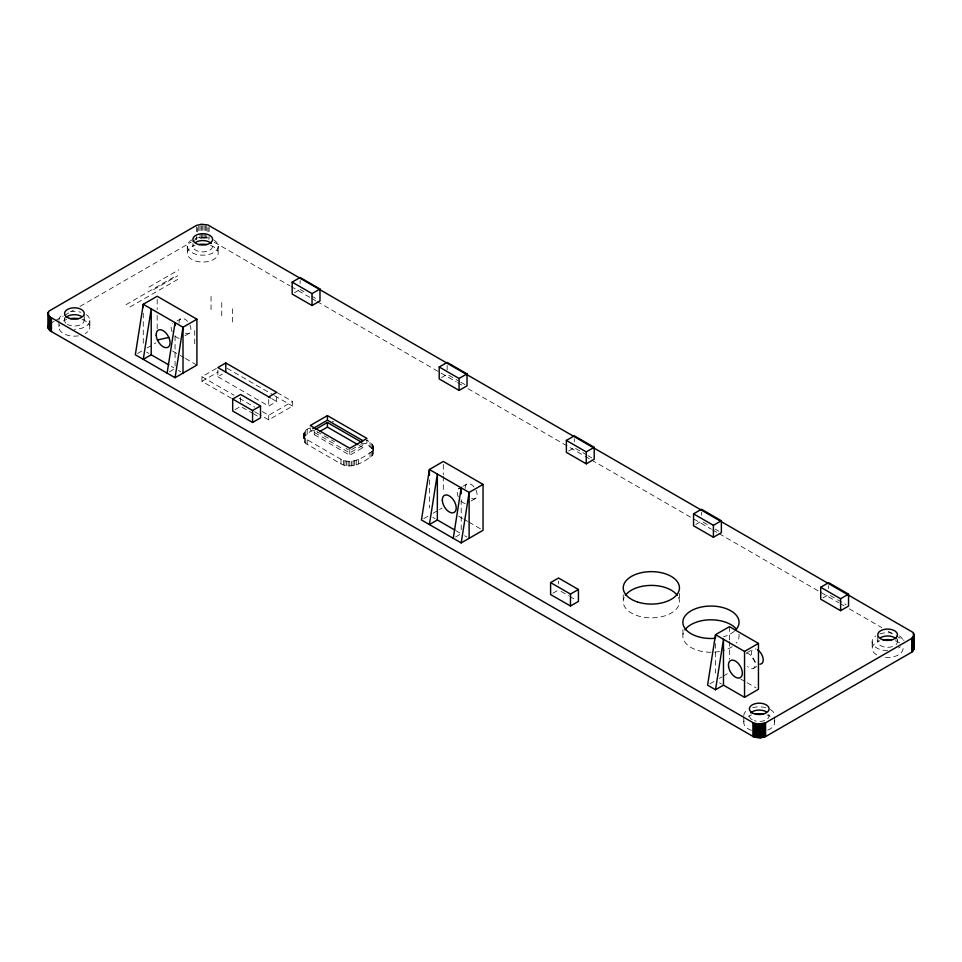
<?xml version="1.0" encoding="UTF-8"?>
<svg xmlns="http://www.w3.org/2000/svg" width="962" height="962" viewBox="0 0 962 962"><rect width="100%" height="100%" fill="white"/><g stroke="black" fill="none" stroke-linecap="round" stroke-linejoin="round"><path stroke-width="0.72" stroke-dasharray="4.81 3.61" d="M309.728 428.126C304.124 429.28 300.986 437.061 307.179 439.766L340.981 459.283C350.829 464.682 362.037 458.573 370.033 452.693C377.02 449.434 371.993 441.233 366.137 440.259M313.528 430.519C307.539 431.409 298.905 440.079 307.179 444.36L340.981 463.876C350.829 469.264 362.037 463.155 370.033 457.275C378.391 452.934 369.528 444.24 363.54 443.35M50.252 323.581L54.125 321.344M55.423 320.599L63.179 316.113M64.478 315.368L73.533 310.149M80.002 306.409L191.258 242.183M192.544 241.426C197.174 237.83 203.679 236.917 209.091 239.189L209.091 236.436M149.014 287.037L178.824 269.829M126.01 304.677L173.701 277.152M153.583 289.67L177.669 275.769M129.978 306.974L177.669 279.449M177.044 320.983L180.447 319.011M137.59 353.463L143.266 350.18M147.054 347.991L155.904 342.881M184.993 335.786L189.538 333.165M294.444 292.737L298.99 290.115M169.384 371.813L173.918 369.192M231.493 398.364L201.96 381.313L201.96 376.731L217.015 368.037M201.96 381.313L218.278 371.897M217.857 370.166L217.857 376.731L222.402 374.11M234.956 409.68L240.632 406.397L251.816 412.854M217.857 376.731L268.723 406.096L276.671 401.503L276.671 394.949M262.301 411.568L268.723 415.271L292.568 401.503L292.568 406.096L268.723 419.865L259.74 414.67M314.273 430.098L314.273 434.68L317.857 432.611M441.486 377.621L447.162 374.35L459.583 381.517M355.772 447.15L349.795 450.613L345.995 448.412M360.558 444.396L362.951 443.013M314.273 434.68L349.795 455.194L362.951 447.607L362.951 444.155M458.633 488.804L462.049 486.844M463.179 486.183L466.582 484.223M423.725 518.65L429.401 515.379M433.189 513.191L438.251 510.269M439.514 509.535L442.039 508.08M471.115 500.974L475.661 498.352M568.65 451.046L574.326 447.775M455.507 537.012L460.052 534.391M552.873 593.229L558.549 589.947M695.827 524.47L701.502 521.188L710.197 526.214M822.991 597.883L828.667 594.612L846.055 604.653M746.452 653.006L753.258 649.073M709.848 683.85L715.524 680.579M719.323 678.39L721.849 676.923M723.111 676.19L728.174 673.28M753.306 668.494L756.709 666.522M332.263 421.488L333.826 421.933M300.12 289.454L303.848 291.606M311.303 295.911L317.508 299.495M460.822 382.239L465.788 385.101M575.577 448.484L586.748 454.942M587.986 455.651L591.714 457.804M715.163 529.076L718.891 531.228M214.285 242.196L289.766 285.774M291.065 286.52L310.582 297.787M311.88 298.545L315.789 300.793M317.087 301.551L456.325 381.926M457.623 382.684L462.83 385.69M468.025 388.696L583.838 455.555M585.136 456.301L590.343 459.307M591.642 460.064L711.363 529.172M712.662 529.93L717.868 532.936M719.167 533.682L838.888 602.801M840.187 603.547L844.083 605.807M849.29 608.814L881.817 627.597M888.335 631.349L894.84 635.1M896.139 635.858L903.943 640.367M277.164 392.616L292.568 401.503M227.092 368.29L273.316 394.973M274.591 395.719L292.568 406.096M359.139 445.406L362.951 447.607M271.585 398.569L276.671 401.503M316.811 431.565L334.572 441.811M172.559 351.034L178.968 354.737M180.243 355.471L184.091 357.696M185.377 358.429L196.909 365.091M458.694 516.233L462.53 518.446M463.816 519.191L467.664 521.404M468.951 522.15L480.483 528.811M740.788 679.1L745.839 682.01M747.101 682.743L755.928 687.842M201.96 376.731L234.055 395.262M239.189 398.22L254.605 407.118M254.605 411.712L258.453 413.937M146.669 352.152L148.942 353.463M171.296 366.366L173.797 367.809M178.463 370.502L180.736 371.813M253.054 413.564L258.02 416.438M432.804 517.34L435.077 518.65M456.168 530.832L459.932 533.008M464.598 535.702L466.871 537.012M561.038 591.377L568.494 595.682M569.732 596.404L575.937 599.987M719.504 682.864L721.488 684.018M897.438 638.888L897.438 641.642M877.777 636.135L877.777 641.642M872.149 641.642L872.149 648.52M828.667 585.666L828.667 588.648M774.699 717.123L774.699 722.63M743.794 717.123L743.794 722.63M739.008 634.259L739.008 637.012A28.102 16.222 0 0 1 736.231 643.133M729.437 626.659L729.437 639.983M729.437 641.462L729.437 659.223M715.524 643.566L715.524 673.172M701.502 512.241L701.502 515.223M682.912 629.557L682.912 635.064M679.449 593.362L679.449 601.623M623.244 594.744L623.244 601.623M574.326 438.816L574.326 441.798M558.549 581L558.549 583.982M461.195 499.687L461.195 530.771M447.162 365.404L447.162 369.877M443.302 464.418L443.302 474.783M443.302 476.262L443.302 492.544M429.401 479.846L429.401 507.972M373.509 446.645L373.509 453.138M373.184 445.707L373.184 454.076M372.655 444.805L372.655 449.398M372.655 450.396L372.655 454.99M371.873 443.903L371.873 448.484M371.873 451.298L371.873 455.892M370.033 442.52L370.033 447.102M370.033 452.693L370.033 457.275M366.919 439.574L366.919 443.013L349.795 452.898L310.293 430.098L310.293 427.801M358.61 459.283L358.61 463.876M356.205 460.353L356.205 464.935M354.641 460.798L354.641 465.392M353.066 461.099L353.066 465.692M351.443 461.291L351.443 465.885M349.795 449.458L349.795 455.194M349.795 461.351L349.795 465.945M348.148 461.291L348.148 465.885M346.524 461.099L346.524 465.692M344.949 460.798L344.949 465.392M343.386 460.353L343.386 464.935M340.981 459.283L340.981 463.876M307.179 429.593L307.179 434.187M307.179 439.766L307.179 444.36M305.339 430.988L305.339 435.57M305.339 438.383L305.339 442.977M304.569 431.89L304.569 436.471M304.569 437.482L304.569 442.063M304.04 432.792L304.04 441.161M303.715 433.73L303.715 440.223M300.12 280.507L300.12 283.489M268.723 399.543L268.723 406.096M268.723 415.271L268.723 419.865M240.632 397.45L240.632 401.924M232.515 308.778L232.515 322.547M221.753 302.573L221.753 316.342M218.206 246.248L218.206 253.126M211.039 296.392L211.039 310.161M209.091 226.804L209.091 235.065M207.96 227.741L207.96 231.866M206.734 226.022L206.734 234.283M206.734 235.654L206.734 238.408M205.447 225.769L205.447 238.155M204.112 225.613L204.112 237.999M202.754 225.565L202.754 237.951M201.395 225.613L201.395 237.999M200.06 225.769L200.06 238.155M198.773 226.022L198.773 231.529M197.559 227.741L197.559 231.866M196.428 226.804L196.428 235.065M196.428 236.436L196.428 239.189M194.721 330.555L194.721 344.324M192.917 243.494L192.917 246.248M187.301 246.248L187.301 253.126M175.06 335.966L175.06 367.051M157.179 299.218L157.179 309.584M157.179 315.5L157.179 328.824M143.266 313.179L143.266 344.264M89.851 320.358L89.851 327.236M84.235 314.851L84.235 320.358M64.562 317.604L64.562 320.358M58.935 321.729L58.935 327.236M897.101 640.175A9.836 5.676 0 0 1 894.564 645.658M892.52 646.56A9.836 5.676 0 0 1 881.625 646.151A9.836 5.676 0 0 1 878.102 640.175M768.746 714.285A9.836 5.676 0 0 1 765.235 720.261A9.836 5.676 0 0 1 754.328 720.67M752.284 719.768A9.836 5.676 0 0 1 749.747 714.285M83.898 318.891A9.836 5.676 0 0 1 79.317 325.276A9.836 5.676 0 0 1 67.436 324.374M65.873 323.196A9.836 5.676 0 0 1 64.899 318.891M212.59 246.248A9.836 5.676 0 0 1 201.467 251.876A9.836 5.676 0 0 1 193.254 244.781M210.486 245.406A15.452 8.923 0 0 1 214.598 258.862A15.452 8.923 0 0 1 190.921 258.862A15.452 8.923 0 0 1 195.033 245.406M82.119 319.516A15.452 8.923 0 0 1 85.317 333.549M78.391 335.858A15.452 8.923 0 0 1 59.464 324.928M63.468 320.935A15.452 8.923 0 0 1 66.667 319.516M903.065 648.52A15.452 8.923 0 0 1 883.609 657.142M876.683 654.833A15.452 8.923 0 0 1 879.881 640.8M895.333 640.8A15.452 8.923 0 0 1 900.264 643.41M774.169 720.322A15.452 8.923 0 0 1 766.967 730.362M751.514 730.362A15.452 8.923 0 0 1 744.311 720.322M748.316 716.329A15.452 8.923 0 0 1 751.514 714.91M766.967 714.91A15.452 8.923 0 0 1 770.177 716.329M900.264 646.765A15.452 8.923 0 0 1 898.532 647.955M887.601 650.565A15.452 8.923 0 0 1 873.604 645.418A15.452 8.923 0 0 1 875.769 635.906M879.881 633.91A15.452 8.923 0 0 1 891.606 633.02M899.446 635.906A15.452 8.923 0 0 1 902.536 639.333M743.794 715.752A15.452 8.923 0 0 1 748.316 709.439M752.705 707.671A15.452 8.923 0 0 1 765.776 707.671M770.177 709.439A15.452 8.923 0 0 1 774.169 713.443M213.684 239.935A15.452 8.923 0 0 1 213.684 252.561A15.452 8.923 0 0 1 191.823 252.561A15.452 8.923 0 0 1 191.823 239.935M195.033 238.516A15.452 8.923 0 0 1 210.486 238.516M86.231 314.622A15.452 8.923 0 0 1 88.408 324.122A15.452 8.923 0 0 1 74.399 329.281M58.935 320.358A15.452 8.923 0 0 1 62.554 314.622M70.394 311.736A15.452 8.923 0 0 1 80.928 312.265M179.052 338.323A8.43 4.87 60 0 1 174.495 335.425M172.138 331.758A8.43 4.87 60 0 1 172.499 323.605M465.175 503.499A8.417 4.858 60 0 1 460.63 500.613M458.285 496.957A8.417 4.858 60 0 1 459.788 488.263M471.608 498.412A8.417 4.858 60 0 0 476.984 495.899L477.056 494.155A8.417 4.858 60 0 0 476.022 490.199M465.187 488.419A8.417 4.858 60 0 1 468.41 483.597A8.417 4.858 60 0 1 474.975 488.275M189.899 325A8.43 4.87 60 0 1 185.474 333.225M179.052 323.22A8.43 4.87 60 0 1 187.542 321.344M746.596 653.378A8.43 4.87 60 0 1 755.254 663.96A8.43 4.87 60 0 1 747.474 666.558M755.423 661.976A8.43 4.87 60 0 1 751.298 652.693A8.43 4.87 60 0 1 756.012 649.037M678.487 597.426A28.102 16.222 0 0 1 651.346 617.844A28.102 16.222 0 0 1 624.206 597.426M732.19 646.668A28.102 16.222 0 0 1 723.532 650.552M719.432 651.514A28.102 16.222 0 0 1 690.932 647.426A28.102 16.222 0 0 1 684.295 630.916M734.415 631.216A28.102 16.222 0 0 1 723.532 636.784"/><path stroke-width="1.44" d="M51.431 331.577L51.431 317.809M48.184 312.686L48.449 315.031L50.252 317.123L754.04 723.244L759.246 724.049L765.572 722.811L911.748 638.419L913.816 635.545L913.106 632.467L207.96 224.988L201.395 224.23L196.428 225.421L48.894 311.171L48.184 312.686L48.184 328.03L50.252 330.892L754.04 737.012L760.605 737.77L765.572 736.579L911.748 652.176L913.816 649.314L913.9 634.764M167.111 373.124L175.06 322.643L175.06 325.613M175.06 377.717L183.008 327.236L196.909 319.204L196.909 365.091L175.06 377.717L135.317 354.774L143.266 304.293L157.179 296.26L196.909 319.204M453.246 538.323L461.195 487.842L461.195 493.771M461.195 542.905L469.131 492.436L483.044 484.403L483.044 530.29L461.195 542.905L421.452 519.961L429.401 469.492L443.302 461.459L483.044 484.403M715.524 689.754L723.472 639.273L723.472 685.16L744.54 697.33L758.453 689.297L758.453 643.41L729.437 626.659L715.524 634.692L707.587 685.16L715.524 689.754L723.472 685.16M48.449 325.685L48.184 328.03M151.214 354.774L143.266 359.355L151.214 308.886L151.214 354.774L168.783 364.911M292.171 282.119L300.12 277.525L319.985 288.997L319.985 300.926L312.037 305.519L292.171 294.047L292.171 282.119L312.037 293.59L319.985 288.997M268.723 396.921L276.671 392.328L225.805 362.963L217.857 367.544L270.31 397.835M232.684 399.05L240.632 394.468L260.51 405.94L260.51 417.869L252.561 422.462L232.684 410.99L232.684 399.05L252.561 410.521L260.51 405.94M327.417 415.62L310.293 425.505L349.795 448.316L366.919 438.419L327.417 415.62L327.417 420.202L363.107 440.8M312.746 428.679L327.417 420.202M315.464 429.401L327.417 422.498L361.676 442.279M320.25 431.229L327.417 427.092L357.876 444.672M439.213 367.003L447.162 362.421L467.027 373.893L467.027 385.822L459.078 390.404L439.213 378.932L439.213 367.003L459.078 378.475L467.027 373.893M566.377 440.428L574.326 435.834L594.203 447.306L594.203 459.247L586.255 463.828L566.377 452.356L566.377 440.428L586.255 451.899L594.203 447.306M437.349 519.961L429.401 524.555L437.349 474.074L437.349 519.961L454.918 530.11M550.601 582.599L558.549 578.018L578.427 589.49L578.427 601.418L570.478 606.012L550.601 594.54L550.601 582.599L570.478 594.071L578.427 589.49M693.554 513.852L701.502 509.259L721.368 520.731L721.368 532.659L713.419 537.253L693.554 525.781L693.554 513.852L713.419 525.324L721.368 520.731M820.718 587.265L828.667 582.683L848.544 594.155L848.544 606.084L840.596 610.678L820.718 599.206L820.718 587.265L840.596 598.737L848.544 594.155M715.524 637.65L715.524 634.692L744.54 651.43L758.453 643.41M157.419 339.971L168.855 337.446M913.551 646.969L913.9 648.52M913.816 633.97L913.816 649.314M913.551 633.2L913.551 650.084M913.106 637.06L913.106 650.829M912.505 637.758L912.505 651.527M911.748 638.419L911.748 652.176M840.596 598.737L840.596 610.678M765.572 722.811L765.572 736.579M764.441 723.244L764.441 737.012M763.227 723.592L763.227 737.361M761.94 723.845L761.94 737.613M760.605 724.001L760.605 737.77M759.246 724.049L759.246 737.818M757.888 724.001L757.888 737.77M756.553 723.845L756.553 737.613M755.266 723.592L755.266 737.361M754.04 723.244L754.04 737.012M752.909 722.811L752.909 736.579M744.54 651.43L744.54 697.33M713.419 525.324L713.419 537.253M586.255 451.899L586.255 463.828M570.478 594.071L570.478 606.012M469.131 538.323L469.131 492.436L429.401 469.492L429.401 475.408M459.078 378.475L459.078 390.404M327.417 422.498L327.417 427.092M312.037 293.59L312.037 305.519M252.561 410.521L252.561 422.462M225.805 362.963L225.805 372.138M183.008 373.124L183.008 327.236L143.266 304.293L143.266 307.251M50.252 317.123L50.252 330.892M49.495 316.474L49.495 330.243M48.894 315.776L48.894 329.533M48.449 311.916L48.449 328.8M880.651 637.626A9.836 5.676 0 0 1 896.127 638.804M750.721 712.914A9.836 5.676 0 0 1 766.197 711.736M65.873 317.52A9.836 5.676 0 0 1 81.349 316.342M195.803 242.232A9.836 5.676 0 0 1 211.279 243.41M198.761 244.516A15.452 8.923 0 0 1 206.758 244.516M70.394 318.626A15.452 8.923 0 0 1 78.391 318.626M883.609 639.91A15.452 8.923 0 0 1 891.606 639.91M755.242 714.02A15.452 8.923 0 0 1 763.239 714.02M757.563 649.783A8.43 4.87 60 0 1 763.082 658.405A8.43 4.87 60 0 1 759.968 664.177M625.384 595.418A28.102 16.222 0 0 1 651.346 585.401A28.102 16.222 0 0 1 677.308 595.418M684.932 629.918A28.102 16.222 0 0 1 709.884 619.829A28.102 16.222 0 0 1 736.098 628.787M715.151 638.311A28.102 16.222 0 0 1 682.936 621.091A28.102 16.222 0 0 1 719.143 606.757A28.102 16.222 0 0 1 735.365 630.314M882.683 639.682A9.836 5.676 0 0 0 897.438 634.764A9.836 5.676 0 0 0 882.683 629.845A9.836 5.676 0 0 0 882.683 639.682M752.284 712.878A9.836 5.676 0 0 0 768.746 710.341A9.836 5.676 0 0 0 756.697 703.378A9.836 5.676 0 0 0 752.284 712.878M195.803 243.374A9.836 5.676 0 0 0 212.253 240.837A9.836 5.676 0 0 0 200.216 233.874A9.836 5.676 0 0 0 195.803 243.374M69.48 318.386A9.836 5.676 0 0 0 84.235 313.468A9.836 5.676 0 0 0 69.48 308.562A9.836 5.676 0 0 0 69.48 318.386M728.595 666.858A9.836 5.676 60 0 0 740.055 677.753A9.836 5.676 60 0 0 737.541 662.698A9.836 5.676 60 0 0 728.595 666.858M156.205 335.365A9.836 5.676 60 0 0 167.087 347.595A9.836 5.676 60 0 0 166.113 333.165A9.836 5.676 60 0 0 156.205 335.365M442.34 500.553A9.836 5.676 60 0 0 453.222 512.794A9.836 5.676 60 0 0 452.236 498.364A9.836 5.676 60 0 0 442.34 500.553M637.301 601.911A28.102 16.222 0 0 0 679.449 587.854A28.102 16.222 0 0 0 637.301 573.809A28.102 16.222 0 0 0 637.301 601.911"/></g></svg>
